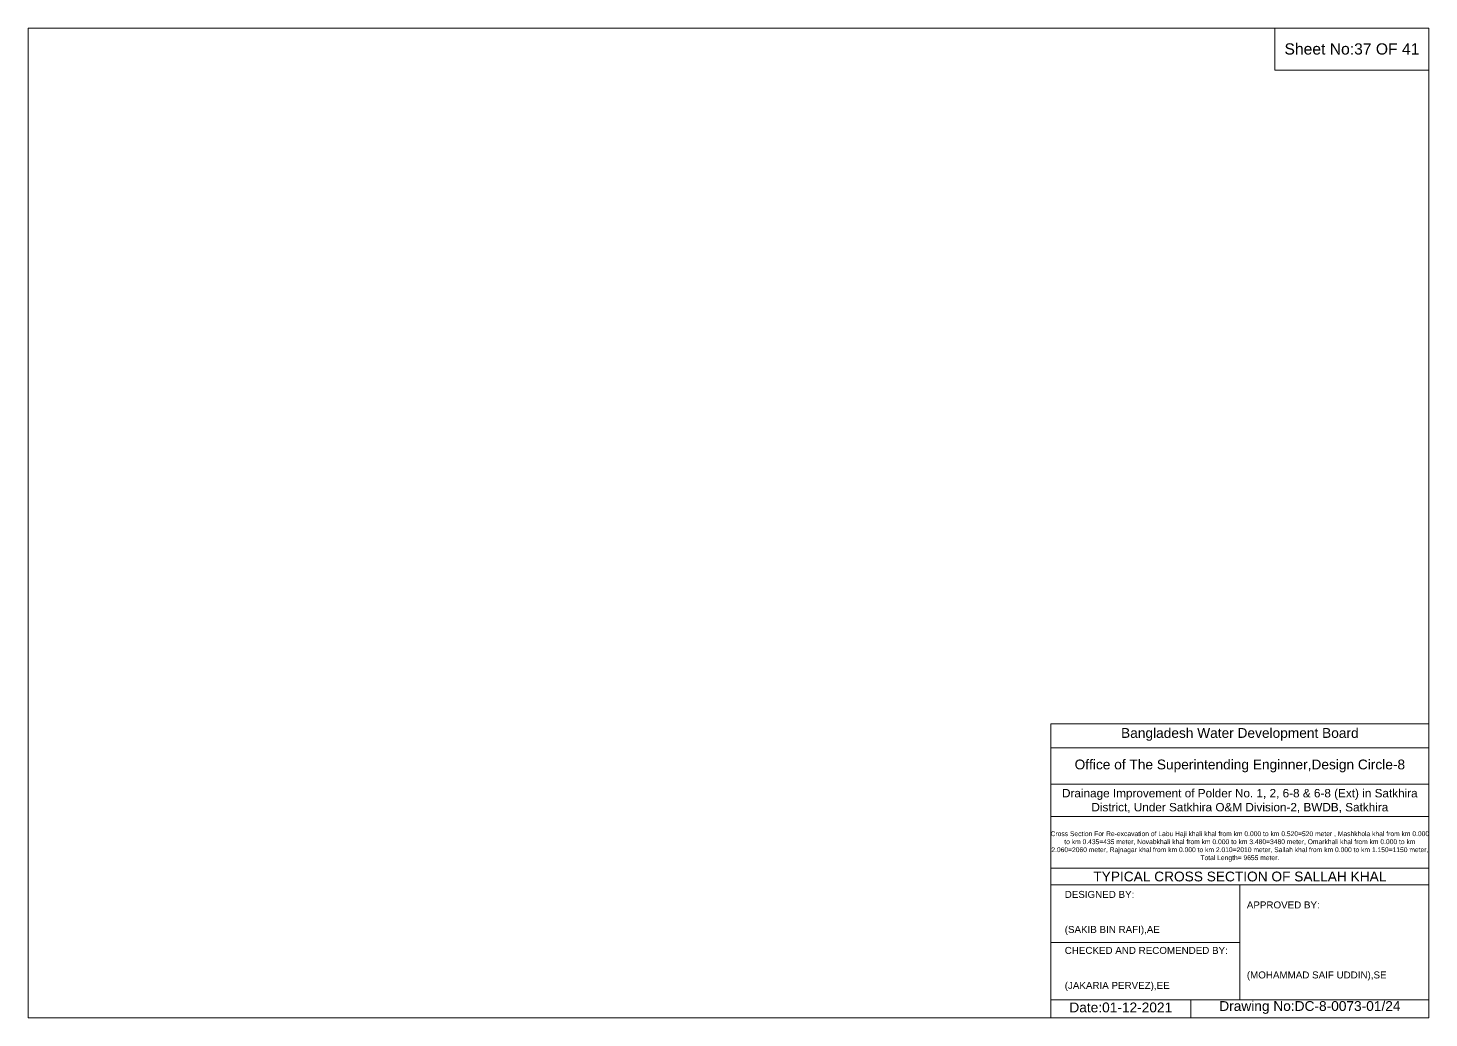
# Model space of a CAD drawing. Header units: inches. Extents: x 93000 to 486000, y -4242 to 0.
# Drawn here: x 460000 to 466000, y -4242 to 0 of the extents above; entities that cross this region are included whole.
import ezdxf

# ---------------------------------------------------------------- set-up
doc = ezdxf.new("R2010")
doc.units = ezdxf.units.IN
doc.header["$LTSCALE"] = 7
doc.header["$MEASUREMENT"] = 0
doc.layers.add('Cross section Data Border', color=7, linetype='Continuous', lineweight=9)
doc.styles.get("Standard").update_dxf_attribs({"font": 'arial.ttf'})

msp = doc.modelspace()

# ---------------------------------------------------------------- linework, layer by layer
at = {"layer": 'Cross section Data Border'}
for points in [[(460000, 0), (466000, 0), (466000, -4242), (460000, -4242)], [(465340, 0), (466000, 0), (466000, -180), (465340, -180)]]:
    msp.add_lwpolyline(points, close=True, dxfattribs=at)
for points in [[(464380, -4242), (464380, -2982), (466000, -2982)], [(464380, -3084), (466000, -3084)], [(464380, -3240), (466000, -3240)], [(464380, -3378), (466000, -3378)], [(464380, -3600), (466000, -3600)], [(464380, -3672), (466000, -3672)], [(465190, -3672), (465190, -4164)], [(464380, -3918), (465190, -3918)], [(464380, -4164), (466000, -4164)], [(464980, -4164), (464980, -4242)]]:
    msp.add_lwpolyline(points, dxfattribs=at)

# ---------------------------------------------------------------- texts
at = {"layer": 'Cross section Data Border', "attachment_point": 5}
for s, insert, char_height in [('Sheet No:37 OF 41', (465670, -90), 48), ('Bangladesh Water Development Board', (465190, -3027), 42), ('Office of The Superintending Enginner,Design Circle-8', (465190, -3162), 42)]:
    msp.add_mtext(s, dxfattribs=dict(at, insert=insert, char_height=char_height))
at = {"layer": 'Cross section Data Border'}
for s, insert, char_height, width, attachment_point in [('Drainage Improvement of Polder No. 1, 2, 6-8 & 6-8 (Ext) in Satkhira District, Under Satkhira O&M Division-2, BWDB, Satkhira', (465190, -3312), 36, 1680, 5), ('Cross Section For Re-excavation of Labu Haji khali khal from km 0.000 to km 0.520=520 meter , Mashkhola khal from km 0.000 to km 0.435=435 meter, Novabkhali khal from km 0.000 to km 3.480=3480 meter, Omarkhali khal from km 0.000 to km 2.060=2060 meter, Rajnagar khal from km 0.000 to km 2.010=2010 meter, Sallah khal from km 0.000 to km 1.150=1150 meter, Total Length= 9655 meter. ', (465190, -3507), 20.5611, 1620, 5), ('TYPICAL CROSS SECTION OF SALLAH KHAL', (465190, -3636), 42, 1680, 5), ('DESIGNED BY:^J^J^J(SAKIB BIN RAFI),AE', (464440, -3792), 30, 840, 4), ('APPROVED BY:^J^J^J^J^J^J(MOHAMMAD SAIF UDDIN),SE', (465220, -3912), 30, 840, 4), ('CHECKED AND RECOMENDED BY:^J^J^J(JAKARIA PERVEZ),EE', (464440, -4032), 30, 840, 4), ('Date:01-12-2021', (464680, -4197), 42, 840, 5), ('Drawing No:DC-8-0073-01/24', (465490, -4197), 42, 1320, 5)]:
    msp.add_mtext(s, dxfattribs=dict(at, insert=insert, char_height=char_height, width=width, attachment_point=attachment_point))

doc.saveas('drawing.dxf')
